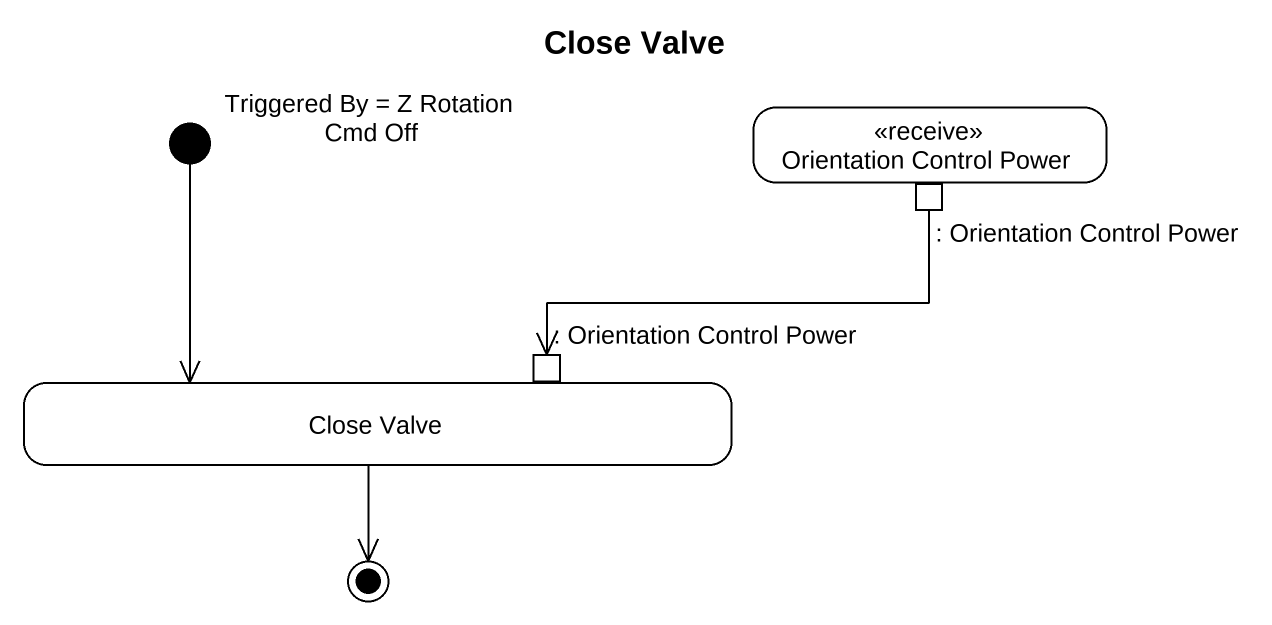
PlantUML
@startuml
title Close Valve
hide empty description
state "Orientation Control Power" as Orientation_Control_Power <<receive>> {
  state ": Orientation Control Power" as Orientation_Control_Power_2 <<outputPin>>
}
state "Triggered By = Z Rotation Cmd Off" as Triggered_By_Z_Rotation_Cmd <<start>>
state "Close Valve" as Close_Valve {
  state ": Orientation Control Power" as Orientation_Control_Power_3 <<inputPin>>
}
Triggered_By_Z_Rotation_Cmd --> Close_Valve
Orientation_Control_Power_2 -left-> Orientation_Control_Power_3
Close_Valve --> [*]
@enduml
